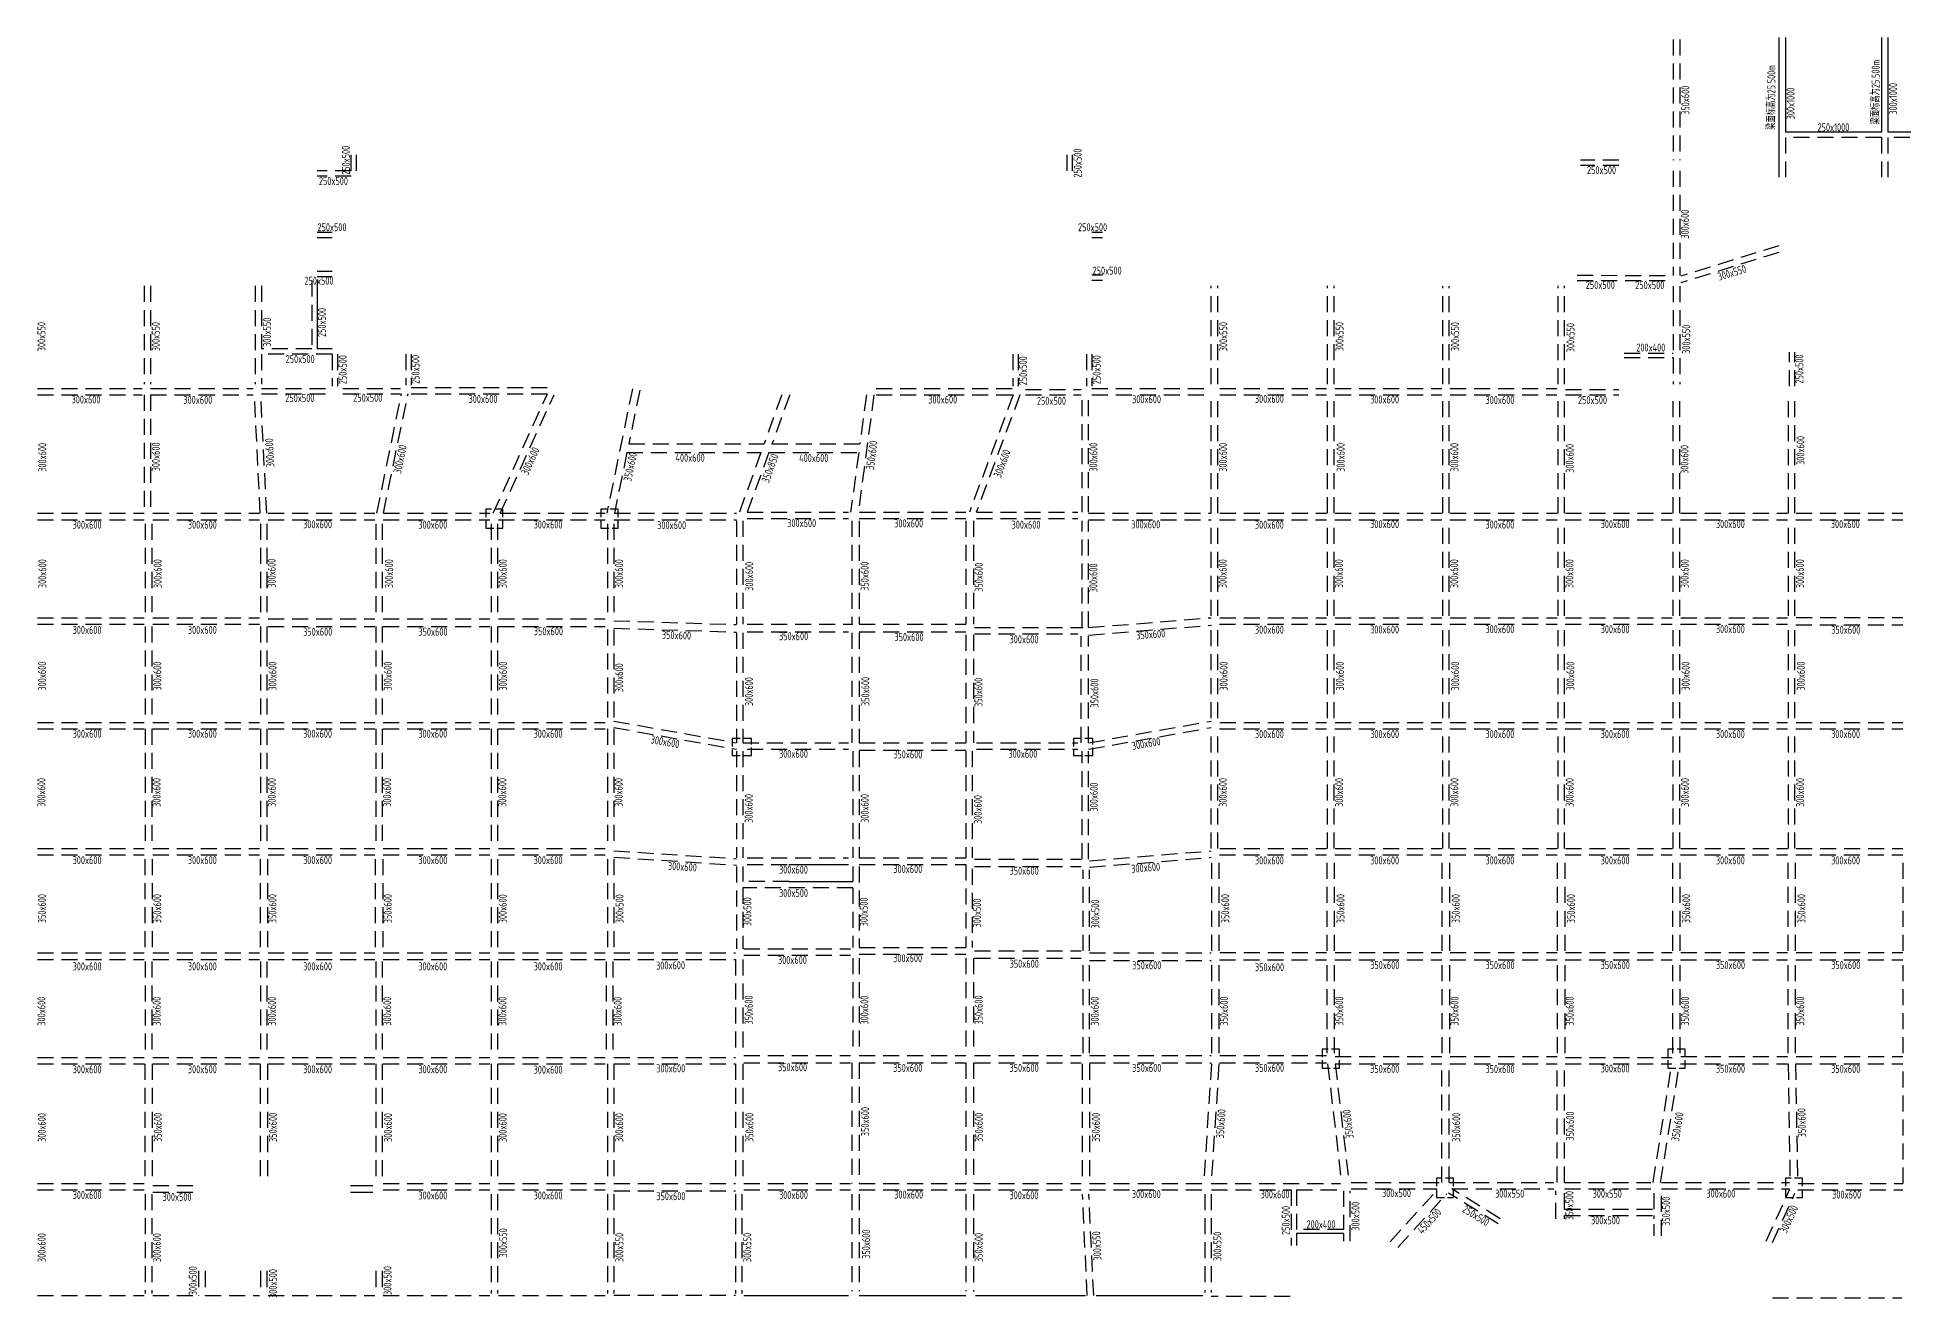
# Model space of a CAD drawing. Extents: x 911836 to 1201474, y 792827 to 1178027.
# Drawn here: x 972514 to 1059968, y 864427 to 923477 of the extents above; entities that cross this region are included whole.
import ezdxf

# ---------------------------------------------------------------- set-up
doc = ezdxf.new("R2010")
doc.units = 0
doc.header["$LTSCALE"] = 1500
doc.linetypes.add('DASH', pattern=[0.35, 0.25, -0.1])
doc.linetypes.add('DASHED', pattern=[0.75, 0.5, -0.25])
for name, color, linetype in [('S_BEAM', 4, 'DASHED'), ('S_BEAM_SECD', 5, 'DASHED'), ('S_COLU_CAP_TEXT', 81, 'CONTINUOUS'), ('SD_BEAM_TEXT_HORZ', 7, 'CONTINUOUS')]:
    doc.layers.add(name, color=color, linetype=linetype)
doc.styles.add('TH-STYLE3', font='tssdeng.shx', dxfattribs={"width": 0.7, "bigfont": 'tssdchn.shx'})

msp = doc.modelspace()

# ---------------------------------------------------------------- linework, layer by layer
at = {"layer": 'S_BEAM', "color": 1, "linetype": 'ByBlock'}
for p, q in [((1054123, 923477, 0), (1054123, 916927, 0)), ((1054423, 923477, 0), (1054423, 919027, 0)), ((1058924, 923477, 0), (1058924, 919027, 0)), ((1059224, 923477, 0), (1059224, 919027, 0)), ((1058924, 919027, 0), (1054423, 919027, 0)), ((1063624, 919027, 0), (1059224, 919027, 0)), ((1022424, 914327), (1021924, 914327)), ((985624, 912277), (986324, 912277)), ((985624, 912077), (985624, 908877)), ((986324, 908877), (985624, 908877)), ((1007724, 884727), (1010524, 884727)), ((1007724, 883927), (1010724, 883927)), ((987184, 869677), (988234, 869677)), ((987184, 869377), (988234, 869377)), ((1031524, 867427, 0), (1031524, 866877, 0)), ((1033724, 867427), (1031524, 867427, 0)), ((1033724, 867427), (1033724, 867077)), ((1005624, 864527), (1010524, 864527)), ((1011024, 864527), (1016029, 864527)), ((1016474, 864527), (1021623, 864528)), ((1022123, 864527), (1027124, 864527, 0))]:
    msp.add_line(p, q, dxfattribs=at)
at = {"layer": 'S_BEAM_SECD', "color": 4}
for p, q in [((1049174, 923377), (1049174, 917727)), ((1049474, 923377), (1049474, 917727)), ((1054423, 918777, 0), (1054423, 916927, 0)), ((1058924, 918777, 0), (1054423, 918777, 0)), ((1058924, 918777, 0), (1058923, 916928, 0)), ((1059224, 918777, 0), (1059223, 916928, 0)), ((1063624, 918777, 0), (1059224, 918777, 0)), ((987224, 917227), (987224, 918027)), ((987474, 917227), (987474, 918027)), ((1020774, 917228), (1020774, 918028)), ((1021024, 917228), (1021024, 918028)), ((1046624, 917727), (1044824, 917727)), ((1046624, 917477), (1044824, 917477)), ((987224, 917228), (985624, 917228)), ((987224, 916978), (985624, 916978)), ((1049174, 917227), (1049174, 912325)), ((1049474, 917227), (1049474, 912325)), ((986324, 914327), (985624, 914327)), ((986324, 914077), (985624, 914077)), ((1022424, 914077), (1021924, 914077)), ((1054123, 913707), (1049524, 912294)), ((1054123, 913394), (1049524, 911980)), ((985624, 912527), (986324, 912527)), ((1022424, 912327), (1021924, 912327)), ((1044674, 912327), (1049124, 912325)), ((977524, 911827), (977524, 907227)), ((977824, 911827), (977824, 907227)), ((982724, 911827), (982724, 907227)), ((983024, 911827), (983024, 908877)), ((985374, 912077), (985374, 908877)), ((1022424, 912077), (1021924, 912077)), ((1027524, 907227), (1027524, 911827)), ((1027824, 907227), (1027824, 911827)), ((1032974, 907227), (1032974, 911827)), ((1033274, 907227), (1033274, 911827)), ((1038374, 907225), (1038374, 911825)), ((1038674, 907225), (1038674, 911825)), ((1043774, 907225), (1043774, 911827)), ((1044074, 907225), (1044074, 911827)), ((1044674, 912077), (1049124, 912077)), ((1049174, 911825), (1049174, 908677)), ((1049474, 911825), (1049474, 907227)), ((985374, 908877), (983024, 908877)), ((1046874, 908677), (1049174, 908677)), ((1054624, 907127), (1054624, 908727, 0)), ((1054874, 907127), (1054874, 908727, 0)), ((983024, 908627), (983024, 907227)), ((986324, 908627), (983024, 908627)), ((986324, 908628), (986324, 907127)), ((986574, 908628), (986574, 907127)), ((989774, 908628), (989774, 907177)), ((990024, 908628), (990024, 907177)), ((1018224, 908627), (1018224, 907127)), ((1018474, 908627), (1018474, 907127)), ((1021674, 908627), (1021674, 907127)), ((1021924, 908627), (1021924, 907127)), ((1046874, 908477), (1049174, 908477)), ((1049174, 908477), (1049174, 907227)), ((972524, 907027), (977424, 907027)), ((977824, 907027), (982624, 907027, 0)), ((983024, 907027, 0), (986324, 907027)), ((986824, 907027), (989524, 907027)), ((990024, 907077), (996424, 907077)), ((1000403, 907013), (999197, 901177)), ((1000745, 906942), (1000226, 904428)), ((1011824, 907028), (1018224, 907028)), ((1018824, 906977), (1021424, 906977)), ((1021924, 907028), (1027524, 907028)), ((1027924, 907027), (1032924, 907027)), ((1033324, 907027), (1038323, 907027)), ((1038723, 907025), (1043722, 907025)), ((1044124, 906975), (1046624, 906975)), ((972524, 906727), (977424, 906727)), ((977524, 906727), (977524, 901177)), ((977824, 906727), (982624, 906727, 0)), ((977824, 906727), (977824, 901177)), ((982961, 901177, 0), (982686, 906727, 0)), ((983262, 901177, 0), (982986, 906727, 0)), ((983024, 906777, 0), (986324, 906777)), ((986824, 906777), (989524, 906777)), ((988422, 901177), (989579, 906777)), ((988729, 901177), (989886, 906777)), ((990024, 906777), (996424, 906778)), ((993873, 901177), (996418, 906778)), ((994202, 901177), (996725, 906727)), ((1007397, 906727), (1006566, 904428)), ((1007770, 906727), (1006939, 904428)), ((1011717, 906727), (1010977, 901227)), ((1011364, 906727), (1011054, 904428)), ((1011824, 906728), (1018224, 906728)), ((1018239, 906727), (1016188, 901227)), ((1018559, 906727), (1016509, 901227)), ((1018824, 906727), (1021424, 906727)), ((1021474, 901227, 0), (1021474, 906727)), ((1021774, 901227, 0), (1021774, 906727)), ((1021924, 906728), (1027524, 906727)), ((1027524, 901177), (1027524, 906727)), ((1027824, 901177), (1027824, 906727)), ((1027924, 906727), (1032916, 906727)), ((1032974, 901177), (1032974, 906727)), ((1033274, 901177), (1033274, 906727)), ((1033324, 906727), (1038324, 906727)), ((1038374, 901177), (1038374, 906725)), ((1038674, 901177), (1038674, 906725)), ((1038723, 906725), (1043723, 906725)), ((1043774, 901177), (1043774, 906727)), ((1044074, 901177), (1044074, 906727)), ((1044124, 906725), (1046624, 906725)), ((1049174, 901177), (1049174, 906727)), ((1049474, 901177), (1049474, 906727)), ((1054574, 901177), (1054574, 906727)), ((1054874, 901177), (1054874, 906727)), ((1000226, 904428), (1006566, 904428)), ((1006936, 904428), (1011054, 904428)), ((1000143, 904028), (999554, 901177)), ((1000143, 904028), (1006422, 904028)), ((1006422, 904028), (1005410, 901227)), ((1006794, 904028), (1005782, 901227)), ((1006794, 904028), (1011001, 904028)), ((1011001, 904028), (1010624, 901227)), ((972524, 901177), (977524, 901177)), ((972524, 900877), (977524, 900877)), ((977924, 901177), (982924, 901177)), ((977924, 900877), (982924, 900877)), ((983324, 901177), (988324, 901177)), ((983324, 900877), (988324, 900877)), ((988724, 900877), (993724, 900877)), ((988729, 901177), (993724, 901177)), ((994124, 900877), (999124, 900877)), ((994202, 901177), (999124, 901177)), ((999524, 900877), (1005274, 900877)), ((999554, 901177), (1005274, 901177)), ((1005274, 900827), (1005274, 895977)), ((1005574, 900827), (1005574, 895977)), ((1005774, 900927), (1010524, 900927)), ((1005782, 901227), (1010524, 901227)), ((1010674, 900827), (1010674, 895977)), ((1011024, 900927), (1016024, 900927)), ((1011024, 900827), (1011024, 895977)), ((1011039, 901227), (1016024, 901227)), ((1016024, 900827), (1016024, 895977)), ((1016374, 900827), (1016374, 895977)), ((1016524, 901227, 0), (1021274, 901227, 0)), ((1016524, 900927, 0), (1021274, 900927, 0)), ((1021474, 895827, 0), (1021474, 900827, 0)), ((1021774, 901177, 0), (1027524, 901177)), ((1021774, 900877, 0), (1027524, 900877)), ((1021774, 895827, 0), (1021774, 900827, 0)), ((1027909, 900877), (1032924, 900877)), ((1027924, 901177), (1032924, 901177)), ((1033309, 900877), (1038324, 900877)), ((1033324, 901177), (1038324, 901177)), ((1038709, 900877), (1043724, 900877)), ((1038724, 901177), (1043724, 901177)), ((1044109, 900877), (1049124, 900877)), ((1044124, 901177), (1049124, 901177)), ((1049509, 900877), (1054524, 900877)), ((1049524, 901177), (1054524, 901177)), ((1054909, 900877), (1059924, 900877)), ((1054924, 901177), (1059924, 901177)), ((977574, 900677), (977574, 896377)), ((977874, 900677), (977874, 896377)), ((982974, 900677), (982974, 896377)), ((983274, 900677), (983274, 896377)), ((988374, 900677), (988374, 896377)), ((988674, 900677), (988674, 896377)), ((993774, 900677), (993774, 896377)), ((994074, 900677), (994074, 896377)), ((999224, 900677), (999224, 896227)), ((999524, 900677), (999524, 896227)), ((1027524, 896377), (1027524, 900677)), ((1027824, 896377), (1027824, 900677)), ((1032974, 896377), (1032974, 900677)), ((1033274, 896377), (1033274, 900677)), ((1038374, 896377), (1038374, 900677)), ((1038674, 896377), (1038674, 900677)), ((1043774, 896377), (1043774, 900677)), ((1044074, 896377), (1044074, 900677)), ((1049174, 896377), (1049174, 900677)), ((1049474, 896377), (1049474, 900677)), ((1054574, 896377), (1054574, 900677)), ((1054874, 896377), (1054874, 900677)), ((972524, 896277), (977524, 896277)), ((972524, 895977), (977524, 895977)), ((977574, 895877), (977574, 891577)), ((977874, 895877), (977874, 891577)), ((977924, 896277), (982924, 896277)), ((977924, 895977), (982924, 895977)), ((982974, 895877), (982974, 891577)), ((983274, 895877), (983274, 891577)), ((983324, 896227), (988324, 896227)), ((983324, 895877), (988324, 895877)), ((988374, 895877), (988374, 891577)), ((988674, 895877), (988674, 891577)), ((988724, 896227), (993724, 896227)), ((988724, 895877), (993724, 895877)), ((993774, 895877), (993774, 891577)), ((994074, 895877), (994074, 891577)), ((994124, 896227), (999124, 896227)), ((994124, 895877), (999124, 895877)), ((999224, 895727), (999224, 891577)), ((999524, 896146), (1005274, 895961)), ((999524, 895796), (1005274, 895610)), ((999524, 895727), (999524, 891577)), ((1005274, 895577), (1005274, 890427)), ((1005574, 895577), (1005574, 890427)), ((1005774, 895977), (1010724, 895977)), ((1005774, 895627), (1010524, 895627)), ((1010674, 895577), (1010674, 890427)), ((1011024, 895977), (1016024, 895977)), ((1011024, 895627), (1016024, 895627)), ((1011024, 895577), (1011024, 890427)), ((1016424, 895827), (1021524, 895827, 0)), ((1016424, 895527), (1021274, 895527, 0)), ((1021772, 895823), (1027522, 896287)), ((1021776, 895472), (1027526, 895936)), ((1027524, 891577), (1027524, 895877)), ((1027824, 891577), (1027824, 895877)), ((1027909, 895977), (1032924, 895977)), ((1027924, 896277), (1032924, 896277)), ((1032974, 891577), (1032974, 895877)), ((1033274, 891577), (1033274, 895877)), ((1033309, 895977), (1038324, 895977)), ((1033324, 896277), (1038324, 896277)), ((1038374, 891577), (1038374, 895877)), ((1038674, 891577), (1038674, 895877)), ((1038709, 895977), (1043724, 895977)), ((1038724, 896277), (1043724, 896277)), ((1043774, 891577), (1043774, 895877)), ((1044074, 891577), (1044074, 895877)), ((1044109, 895977), (1049124, 895977)), ((1044124, 896277), (1049124, 896277)), ((1049174, 891577), (1049174, 895877)), ((1049474, 891577), (1049474, 895877)), ((1049509, 895977), (1054524, 895977)), ((1049524, 896277), (1054524, 896277)), ((1054574, 891577), (1054574, 895877)), ((1054874, 891577), (1054874, 895877)), ((1054909, 895952), (1059924, 895952)), ((1054924, 896302), (1059924, 896302)), ((1016024, 895477), (1016024, 890427)), ((1016374, 895477), (1016374, 890427)), ((1021424, 890427, 0), (1021424, 895427, 0)), ((1021774, 890433, 0), (1021774, 895427, 0)), ((972524, 891377), (977524, 891377)), ((977924, 891377), (982924, 891377)), ((983324, 891377), (988324, 891377)), ((988724, 891377), (993724, 891377)), ((994124, 891377), (999124, 891377)), ((999524, 891444), (1005255, 890427)), ((1021774, 890424), (1027524, 891444)), ((1027924, 891377), (1032924, 891377)), ((1033324, 891377), (1038324, 891377)), ((1038724, 891377), (1043724, 891377)), ((1044124, 891377), (1049124, 891377)), ((1049524, 891377), (1054524, 891377)), ((1054924, 891377), (1059924, 891377)), ((972524, 891077), (977524, 891077)), ((977574, 891077), (977574, 885477)), ((977874, 891077), (977874, 885477)), ((977924, 891077), (982924, 891077)), ((982974, 891077), (982974, 885477)), ((983274, 891077), (983274, 885477)), ((983324, 891077), (988324, 891077)), ((988374, 891077), (988374, 885477)), ((988674, 891077), (988674, 885477)), ((988724, 891077), (993724, 891077)), ((993774, 891077), (993774, 885477)), ((994074, 891077), (994074, 885477)), ((994124, 891077), (999124, 891077)), ((999224, 891077), (999224, 885477)), ((999524, 891140), (1005274, 890119)), ((999524, 891077), (999524, 885477)), ((1005574, 890427), (1010524, 890427)), ((1011024, 890427), (1016024, 890427)), ((1016524, 890427, 0), (1021274, 890427, 0)), ((1021774, 890119), (1027524, 891140)), ((1027524, 885477), (1027524, 891077)), ((1027824, 885477), (1027824, 891077)), ((1027909, 891077), (1032924, 891077)), ((1032974, 885477), (1032974, 891077)), ((1033274, 885477), (1033274, 891077)), ((1033309, 891077), (1038324, 891077)), ((1038374, 885477), (1038374, 891077)), ((1038674, 885477), (1038674, 891077)), ((1038709, 891077), (1043724, 891077)), ((1043774, 885477), (1043774, 891077)), ((1044074, 885477), (1044074, 891077)), ((1044109, 891077), (1049124, 891077)), ((1049174, 885477), (1049174, 891077)), ((1049474, 885477), (1049474, 891077)), ((1049509, 891077), (1054524, 891077)), ((1054574, 885477), (1054574, 891077)), ((1054874, 885477), (1054874, 891077)), ((1054909, 891077), (1059924, 891077)), ((1005274, 890027), (1005274, 885027)), ((1005574, 890027), (1005574, 885027)), ((1005774, 890127), (1010524, 890127)), ((1010724, 890027), (1010724, 885027)), ((1011024, 890077), (1016024, 890077)), ((1011024, 890027), (1011024, 885027)), ((1016024, 890027), (1016024, 885027)), ((1016324, 890027), (1016324, 885027)), ((1016524, 890127, 0), (1021274, 890127, 0)), ((1021474, 884977, 0), (1021474, 890027, 0)), ((1021774, 884977, 0), (1021774, 890027, 0)), ((972524, 885477), (977524, 885477)), ((972524, 885177), (977524, 885177)), ((977924, 885477), (982924, 885477)), ((977924, 885177), (982924, 885177)), ((983324, 885477), (988324, 885477)), ((983324, 885177), (988324, 885177)), ((988724, 885477), (993724, 885477)), ((988724, 885177), (993724, 885177)), ((994124, 885477), (999124, 885477)), ((994124, 885177), (999124, 885177)), ((999524, 885365), (1005274, 884994)), ((999524, 885064), (1005274, 884693)), ((1021824, 884894), (1027524, 885361)), ((1021824, 884593), (1027524, 885060)), ((1027909, 885177), (1032924, 885177)), ((1027924, 885477), (1032924, 885477)), ((1033309, 885177), (1038324, 885177)), ((1033324, 885477), (1038324, 885477)), ((1038709, 885177), (1043724, 885177)), ((1038724, 885477), (1043724, 885477)), ((1044109, 885177), (1049124, 885177)), ((1044124, 885477), (1049124, 885477)), ((1049509, 885177), (1054524, 885177)), ((1049524, 885477), (1054524, 885477)), ((1054909, 885177), (1059924, 885177)), ((1054924, 885477), (1059924, 885477)), ((977549, 884977), (977549, 880677)), ((977899, 884977), (977899, 880677)), ((982949, 884977), (982949, 880677)), ((983299, 884977), (983299, 880677)), ((988349, 884977), (988349, 880677)), ((988699, 884977), (988699, 880677)), ((993774, 884977), (993774, 880677)), ((994074, 884977), (994074, 880677)), ((999224, 884977), (999224, 880677)), ((999524, 884977), (999524, 880677)), ((1005274, 884627), (1005274, 880777)), ((1005574, 884627), (1005574, 883927)), ((1005774, 885027), (1010524, 885027)), ((1005774, 884727), (1007724, 884727)), ((1010724, 884627), (1010724, 883927)), ((1011024, 885027), (1016024, 885027)), ((1011024, 884727), (1016024, 884727)), ((1011024, 884627), (1011024, 880827)), ((1016024, 884727), (1016024, 880827)), ((1016324, 884527), (1016324, 880827)), ((1016424, 884977), (1021424, 884977)), ((1016424, 884627), (1021424, 884627)), ((1021524, 880677), (1021524, 884477)), ((1021824, 880677), (1021824, 884477)), ((1027549, 880677), (1027549, 884977)), ((1027899, 880677), (1027899, 884977)), ((1032949, 880677), (1032949, 884977)), ((1033299, 880677), (1033299, 884977)), ((1038349, 880677), (1038349, 884977)), ((1038699, 880677), (1038699, 884977)), ((1043749, 880677), (1043749, 884977)), ((1044099, 880677), (1044099, 884977)), ((1049149, 880677), (1049149, 884977)), ((1049499, 880677), (1049499, 884977)), ((1054549, 880677), (1054549, 884977)), ((1054899, 880677), (1054899, 884977)), ((1059949, 880677), (1059949, 884977)), ((1007724, 883927), (1005574, 883927)), ((1010724, 883627), (1005574, 883627)), ((1005574, 883627), (1005574, 880777)), ((1010724, 883627), (1010724, 880827)), ((1005624, 880777), (1010624, 880777)), ((1016424, 880677), (1021424, 880677)), ((972524, 880577), (977524, 880577)), ((972524, 880277), (977524, 880277)), ((977574, 880177), (977574, 875877)), ((977874, 880177), (977874, 875877)), ((977924, 880577), (982924, 880577)), ((977924, 880277), (982924, 880277)), ((982974, 880177), (982974, 875877)), ((983274, 880177), (983274, 875877)), ((983324, 880577), (988324, 880577)), ((983324, 880277), (988324, 880277)), ((988374, 880177), (988374, 875877)), ((988674, 880177), (988674, 875877)), ((988724, 880577), (993724, 880577)), ((988724, 880277), (993724, 880277)), ((993774, 880177), (993774, 875877)), ((994074, 880177), (994074, 875877)), ((994124, 880577), (999124, 880577)), ((994124, 880277), (999124, 880277)), ((999174, 880177), (999174, 875877)), ((999474, 880177), (999474, 875877)), ((999524, 880577), (1005224, 880577)), ((999524, 880277), (1005224, 880277)), ((1005224, 880277), (1005224, 875877)), ((1005574, 880277), (1005574, 875877)), ((1005624, 880477), (1010624, 880477)), ((1010724, 880327), (1010724, 875927)), ((1011024, 880327), (1011024, 875927)), ((1016024, 880327), (1016024, 875927)), ((1016374, 880327), (1016374, 875927)), ((1016424, 880327), (1021424, 880327)), ((1021524, 875877), (1021524, 880177)), ((1021824, 880577), (1027524, 880577)), ((1021824, 880227), (1027524, 880227)), ((1021824, 875877), (1021824, 880177)), ((1027549, 875877), (1027549, 880177)), ((1027899, 875877), (1027899, 880177)), ((1027909, 880252), (1032924, 880252)), ((1027924, 880602), (1032924, 880602)), ((1032949, 875877), (1032949, 880177)), ((1033299, 875877), (1033299, 880177)), ((1033309, 880252), (1038324, 880252)), ((1033324, 880602), (1038324, 880602)), ((1038349, 875877), (1038349, 880177)), ((1038699, 875877), (1038699, 880177)), ((1038709, 880252), (1043724, 880252)), ((1038724, 880602), (1043724, 880602)), ((1043749, 875877), (1043749, 880177)), ((1044099, 875877), (1044099, 880177)), ((1044109, 880252), (1049124, 880252)), ((1044124, 880602), (1049124, 880602)), ((1049149, 875877), (1049149, 880177)), ((1049499, 875877), (1049499, 880177)), ((1049509, 880252), (1054524, 880252)), ((1049524, 880602), (1054524, 880602)), ((1054549, 875877), (1054549, 880177)), ((1054899, 875877), (1054899, 880177)), ((1054909, 880252), (1059924, 880252)), ((1054924, 880602), (1059924, 880602)), ((1059949, 875877), (1059949, 880177)), ((972524, 875677), (977524, 875677)), ((977924, 875677), (982924, 875677)), ((983324, 875677), (988324, 875677)), ((988724, 875677), (993724, 875677)), ((994124, 875677), (999124, 875677)), ((999524, 875677), (1005224, 875677)), ((1005624, 875777), (1010624, 875777)), ((1005624, 875427), (1010624, 875427)), ((1010674, 875427, 0), (1010674, 869777, 0)), ((1011024, 875777), (1016024, 875777)), ((1011024, 875427), (1016024, 875427)), ((1011024, 875427), (1011024, 869777, 0)), ((1016024, 875427), (1016024, 869777)), ((1016374, 875427), (1016374, 869777)), ((1016424, 875777), (1021424, 875777)), ((1016424, 875427), (1021424, 875427)), ((1021824, 875777), (1027524, 875777)), ((1021824, 875427), (1027524, 875427)), ((1027909, 875427), (1032924, 875427)), ((1027924, 875777), (1032924, 875777)), ((1033324, 875727), (1038324, 875727)), ((1038724, 875727), (1043724, 875727)), ((1044124, 875677), (1049124, 875677)), ((1049524, 875727), (1054524, 875727)), ((1054924, 875727), (1059924, 875727)), ((972524, 875377), (977524, 875377)), ((977549, 875377, 0), (977549, 869777, 0)), ((977899, 875377, 0), (977899, 869777, 0)), ((977924, 875377), (982924, 875377)), ((982949, 875377, 0), (982949, 869777, 0)), ((983299, 875377, 0), (983299, 869777, 0)), ((983324, 875377), (988324, 875377)), ((988374, 875377, 0), (988374, 869777, 0)), ((988674, 875377, 0), (988674, 869777, 0)), ((988724, 875377), (993724, 875377)), ((993774, 875377, 0), (993774, 869777, 0)), ((994074, 875377, 0), (994074, 869777, 0)), ((994124, 875377), (999124, 875377)), ((999224, 875377, 0), (999224, 869777, 0)), ((999524, 875377, 0), (999524, 869777, 0)), ((999524, 875377), (1005224, 875377)), ((1005224, 875377, 0), (1005224, 869777, 0)), ((1005574, 875377, 0), (1005574, 869777, 0)), ((1021474, 875377), (1021474, 869777)), ((1021824, 875377), (1021824, 869777)), ((1027532, 875377, 0), (1027165, 869777, 0)), ((1027883, 875377, 0), (1027516, 869777, 0)), ((1032977, 875377), (1033624, 869827)), ((1033329, 875377), (1038324, 875377)), ((1033329, 875377), (1033977, 869827)), ((1038324, 869827), (1038324, 875377)), ((1038674, 869827), (1038674, 875377)), ((1038709, 875377), (1043724, 875377)), ((1043724, 869827), (1043724, 875377)), ((1044074, 869827), (1044074, 875377)), ((1044109, 875377), (1049107, 875377)), ((1048225, 869827, 0), (1049107, 875377, 0)), ((1048580, 869827, 0), (1049461, 875377, 0)), ((1049509, 875377), (1054524, 875377)), ((1054553, 875377, 0), (1054645, 869827, 0)), ((1054903, 875377, 0), (1054995, 869827, 0)), ((1054909, 875377), (1059924, 875377)), ((1059949, 869777), (1059949, 875377)), ((972524, 869777), (977524, 869777)), ((972524, 869477), (977524, 869477)), ((977924, 869677), (980074, 869677)), ((977924, 869377), (980074, 869377)), ((988724, 869777), (993724, 869777)), ((988724, 869477), (993724, 869477)), ((994124, 869777), (999124, 869777)), ((994124, 869477), (999124, 869477)), ((999524, 869777), (1005224, 869777)), ((999524, 869427), (1005224, 869427)), ((1005624, 869777, 0), (1010624, 869777, 0)), ((1005624, 869477, 0), (1010624, 869477, 0)), ((1011024, 869777), (1016024, 869777)), ((1011024, 869477), (1016024, 869477)), ((1016424, 869777, 0), (1021424, 869777, 0)), ((1016424, 869477, 0), (1021424, 869477, 0)), ((1021824, 869777), (1027124, 869777, 0)), ((1021824, 869477), (1027124, 869477, 0)), ((1027524, 869777, 0), (1033574, 869777, 0)), ((1027529, 869479, 0), (1031274, 869477, 0)), ((1031274, 869477), (1031274, 866877, 0)), ((1031524, 869477, 0), (1033574, 869477, 0)), ((1031524, 869477), (1031524, 867627, 0)), ((1033724, 869427), (1033724, 867627)), ((1034024, 867077), (1034024, 869427)), ((1034074, 869827), (1038268, 869827)), ((1034074, 869527), (1038091, 869527)), ((1035900, 867044, 0), (1038128, 869494, 0)), ((1036261, 866771, 0), (1038554, 869294, 0)), ((1040974, 867885), (1038641, 869327)), ((1038674, 869827), (1043574, 869827)), ((1038793, 869527), (1043574, 869527)), ((1041057, 868127), (1038793, 869527)), ((1043674, 868127, 0), (1043674, 869427)), ((1044074, 869827), (1048121, 869827, 0)), ((1044074, 869527), (1048121, 869527, 0)), ((1044074, 868577, 0), (1044074, 869427)), ((1048274, 868577), (1048274, 869427)), ((1048624, 869827, 0), (1054624, 869827, 0)), ((1048624, 869527, 0), (1054624, 869527, 0)), ((1048624, 867327, 0), (1048624, 869427, 0)), ((1053523, 867077, 0), (1054624, 869500, 0)), ((1053824, 867015, 0), (1054875, 869327, 0)), ((1055009, 869477, 0), (1059924, 869477)), ((1055024, 869777, 0), (1059924, 869777)), ((977574, 869277), (977574, 864627)), ((977874, 869277), (977874, 864627)), ((993774, 869277), (993774, 864627)), ((994074, 869277), (994074, 864627)), ((999224, 869277), (999224, 864627)), ((999524, 869277), (999524, 864627)), ((1005224, 869277), (1005224, 864627)), ((1005524, 869277), (1005524, 864627)), ((1010674, 869277, 0), (1010674, 864727)), ((1011024, 869277, 0), (1011024, 864727)), ((1016024, 869277), (1016024, 864727)), ((1016374, 869277), (1016374, 864718)), ((1021713, 864528), (1021486, 869277)), ((1022013, 864528), (1021786, 869277)), ((1027224, 869277, 0), (1027224, 864677, 0)), ((1027524, 869277, 0), (1027524, 864677, 0)), ((1044074, 868577, 0), (1048274, 868577, 0)), ((1033724, 867627), (1031524, 867627, 0)), ((1044074, 868127, 0), (1044074, 868277, 0)), ((1044074, 868277, 0), (1048274, 868277, 0)), ((1048274, 868127), (1048274, 868277, 0)), ((1048274, 867327), (1048274, 867877)), ((980074, 865677), (980074, 864527)), ((980374, 865677), (980374, 864527)), ((982974, 865677), (982974, 864627)), ((983274, 865677), (983274, 864627)), ((988374, 865677), (988374, 864627)), ((988674, 865677), (988674, 864627)), ((972524, 864527), (977524, 864527)), ((977924, 864527), (980074, 864527)), ((980374, 864527), (982924, 864527)), ((983324, 864527), (988324, 864527)), ((988724, 864527), (993724, 864527)), ((994124, 864527), (999124, 864527)), ((999524, 864552), (1005224, 864552)), ((1031224, 864477, 0), (1027520, 864478, 0)), ((1053824, 864427, 0), (1059874, 864427))]:
    msp.add_line(p, q, dxfattribs=at)
at = {"layer": 'S_BEAM_SECD', "color": 3}
for p, q in [((1011024, 880827), (1016024, 880827)), ((1011024, 880527), (1016024, 880527))]:
    msp.add_line(p, q, dxfattribs=at)
at = {"layer": 'S_COLU_CAP_TEXT', "linetype": 'DASH'}
for points in [[(994324, 901377), (993524, 901377), (993524, 900477), (994324, 900477)], [(999724, 901377), (998924, 901377), (998924, 900477), (999724, 900477)], [(1005974, 890627), (1005074, 890627), (1005074, 889827), (1005974, 889827)], [(1033524, 876077), (1032724, 876077), (1032724, 875177), (1033524, 875177)], [(1049724, 876077), (1048924, 876077), (1048924, 875177), (1049724, 875177)], [(1038874, 870027), (1038074, 870027), (1038074, 869127), (1038874, 869127)]]:
    msp.add_lwpolyline(points, close=True, dxfattribs=at)
at = {"layer": 'S_COLU_CAP_TEXT', "linetype": 'DASH', "elevation": 0}
for points in [[(1021974, 890627), (1021074, 890627), (1021074, 889827), (1021974, 889827)], [(1055224, 870027), (1054424, 870027), (1054424, 869127), (1055224, 869127)]]:
    msp.add_lwpolyline(points, close=True, dxfattribs=at)

# ---------------------------------------------------------------- texts
at = {"layer": 'SD_BEAM_TEXT_HORZ', "color": 1, "linetype": 'Continuous', "style": 'TH-STYLE3', "width": 0.7}
for s, rotation, p in [('梁面标高为25.500m', 90, (1058841, 919392, 0)), ('350x600', 90, (1049924, 919846)), ('梁面标高为25.500m', 90, (1053954, 919142, 0)), ('300x1000', 90, (1054856, 919635)), ('300x1000', 90, (1059656, 919854, 0)), ('250x500', 90, (987158, 917033)), ('250x500', 90, (1021447, 916905)), ('300x600', 90, (1049903, 914045)), ('300x550', 17.08545, (1051319, 912070)), ('250x500', 90, (986035, 909436)), ('300x550', 90, (972896, 908771)), ('300x550', 90, (978251, 908771)), ('300x550', 90, (983465, 908974)), ('300x550', 90, (1028271, 908771)), ('300x550', 90, (1033720, 908771)), ('300x550', 90, (1039131, 908769)), ('300x550', 90, (1044544, 908722)), ('300x550', 90, (1049964, 908647)), ('250x500', 0, (984148, 908216)), ('250x500', 90, (987009, 907226)), ('250x500', 90, (990423, 907237)), ('250x500', 90.00162, (1018888, 907173)), ('250x500', 90.00162, (1022337, 907224)), ('250x500', 90, (1055266, 907258)), ('300x600', 359.97881, (1034967, 906323)), ('300x600', 359.97881, (1040373, 906301)), ('250x500', 359.97881, (1044705, 906294)), ('300x600', 90, (972934, 903121)), ('300x600', 90, (978255, 903143)), ('300x600', 92.83879, (983622, 903346, 0)), ('350x600', 82.34232, (1011709, 903194)), ('300x600', 90, (1022187, 903127)), ('300x600', 90, (1028257, 903121)), ('300x600', 90, (1033774, 903121)), ('300x600', 90.01064, (1039101, 903120)), ('300x600', 90, (1055320, 903445)), ('300x600', 78.32629, (989556, 903011)), ('300x600', 65.55702, (995503, 902932)), ('350x600', 78.32629, (1000344, 902649)), ('350x850', 70.13139, (1006789, 902573)), ('300x600', 69.55029, (1017660, 902808)), ('300x600', 90, (1044509, 903073)), ('300x600', 90, (1049886, 903021)), ('300x600', 90, (972938, 897671)), ('300x600', 90, (978338, 897671)), ('300x600', 90, (983683, 897693)), ('300x600', 90, (989181, 897671)), ('300x600', 90, (994509, 897671)), ('300x600', 90, (999959, 897671)), ('300x600', 90, (1006059, 897546)), ('350x600', 90.00162, (1011468, 897546)), ('350x600', 90, (1016814, 897496)), ('300x600', 90, (1022185, 897471)), ('300x600', 90, (1028245, 897671)), ('300x600', 90, (1033695, 897671)), ('300x600', 90, (1039095, 897671)), ('300x600', 90, (1044495, 897671)), ('300x600', 90, (1049895, 897671)), ('300x600', 90, (1055295, 897671)), ('350x600', 358.15239, (1001775, 895300)), ('350x600', 4.61065, (1024016, 895263)), ('300x600', 90, (972922, 892871)), ('300x600', 90, (978322, 892871)), ('300x600', 90, (983722, 892871)), ('300x600', 90, (989122, 892871)), ('300x600', 90, (994522, 892871)), ('300x600', 90, (999967, 892796)), ('300x600', 90, (1028287, 892871)), ('300x600', 90, (1033737, 892871)), ('300x600', 90, (1039137, 892871)), ('300x600', 90, (1044537, 892871)), ('300x600', 90, (1049937, 892871)), ('300x600', 90, (1055337, 892871)), ('300x600', 90, (1006045, 892146)), ('350x600', 89.99998, (1011499, 892146)), ('350x600', 89.99998, (1016801, 892104)), ('350x600', 90, (1022236, 892071)), ('300x600', 349.9382, (1001230, 890405)), ('300x600', 10.0618, (1023835, 890086)), ('300x600', 90, (972890, 887421)), ('300x600', 90, (978290, 887421)), ('300x600', 90, (983690, 887421)), ('300x600', 90, (989090, 887421)), ('300x600', 90, (994490, 887421)), ('300x600', 90, (999940, 887421)), ('300x600', 90, (1028253, 887421)), ('300x600', 90, (1033703, 887421)), ('300x600', 90, (1039103, 887421)), ('300x600', 90, (1044503, 887421)), ('300x600', 90, (1049903, 887421)), ('300x600', 90, (1055303, 887421)), ('300x600', 90, (1006039, 886671)), ('300x600', 90.00002, (1011472, 886671)), ('300x600', 90, (1016772, 886621)), ('300x600', 90, (1022206, 887204)), ('300x600', 356.30747, (1002052, 884476)), ('300x600', 4.68648, (1023788, 884330)), ('350x600', 90, (972921, 881971)), ('350x600', 90, (978321, 881971)), ('350x600', 90, (983721, 881971)), ('350x600', 90, (989121, 881971)), ('300x600', 90, (994509, 881971)), ('300x500', 90, (999983, 881971)), ('300x500', 90, (1005975, 881831)), ('300x500', 89.99998, (1011429, 881821)), ('300x500', 90, (1016732, 881771)), ('300x500', 90, (1022276, 881721)), ('350x600', 90, (1028366, 881971)), ('350x600', 90, (1033766, 881971)), ('350x600', 90, (1039166, 881971)), ('350x600', 90, (1044566, 881971)), ('350x600', 90, (1049966, 881971)), ('350x600', 90, (1055366, 881971)), ('300x600', 0.93919, (1001511, 879798)), ('300x600', 90, (972896, 877171)), ('300x600', 90, (978296, 877171)), ('300x600', 90, (983696, 877171)), ('300x600', 90, (989096, 877171)), ('300x600', 90, (994496, 877171)), ('300x600', 90, (999896, 877171)), ('350x600', 90, (1006036, 877221)), ('300x600', 90, (1011456, 877221)), ('350x600', 90, (1016812, 877221)), ('300x600', 90, (1022253, 877171)), ('350x600', 90, (1028309, 877171)), ('350x600', 90, (1033709, 877171)), ('350x600', 90, (1039109, 877171)), ('350x600', 90, (1044509, 877171)), ('350x600', 90, (1049909, 877171)), ('350x600', 90, (1055309, 877171)), ('350x600', 0.00109, (1012618, 875006)), ('300x600', 90, (972911, 871721)), ('350x600', 90, (978346, 871721)), ('350x600', 90, (983739, 871721)), ('300x600', 90, (989131, 871721)), ('300x600', 90, (994508, 871721)), ('300x600', 90, (999968, 871721)), ('350x600', 90, (1006068, 871721)), ('350x600', 90, (1011490, 871994)), ('350x600', 90, (1016818, 871721)), ('350x600', 90, (1022304, 871721)), ('350x600', 86.24754, (1028111, 871883)), ('350x600', 96.65443, (1034199, 871899)), ('350x600', 90, (1039188, 871725)), ('350x600', 90, (1044523, 871782)), ('350x600', 80.97282, (1049440, 871730)), ('350x600', 90.94695, (1055390, 871945, 0)), ('250x500', 90, (1031202, 867365)), ('300x500', 90, (1034468, 867564)), ('450x500', 47.72646, (1037412, 867376)), ('250x500', 328.27652, (1039251, 868471)), ('350x500', 90, (1044493, 868056)), ('350x500', 90, (1049022, 867789)), ('300x500', 65.55563, (1054482, 867411)), ('300x600', 90, (972904, 866096)), ('300x600', 90, (978304, 866096)), ('300x550', 90, (994525, 866311)), ('300x550', 90, (999974, 866096)), ('300x550', 90, (1005966, 866096)), ('350x600', 90, (1011536, 866248)), ('350x600', 90, (1016811, 866096)), ('300x550', 92.73969, (1022382, 866177)), ('300x550', 90, (1027998, 866146)), ('300x500', 90, (979987, 864543)), ('300x500', 90, (983742, 864413)), ('300x500', 90, (989112, 864552))]:
    msp.add_text(s, height=375, rotation=rotation, dxfattribs=at).set_placement(p)
for s, p in [('250x1000', (1055931, 919075)), ('250x500', (1045128, 917072)), ('250x500', (985707, 916559)), ('250x500', (985640, 914393)), ('250x500', (1021281, 914393)), ('250x500', (985030, 911888)), ('250x500', (1021961, 912362)), ('250x500', (1045071, 911691)), ('250x500', (1047389, 911683)), ('200x400', (1047441, 908756)), ('300x600', (974118, 906322)), ('300x600', (979357, 906304)), ('250x500', (984133, 906392)), ('250x500', (987318, 906404)), ('300x600', (992721, 906348)), ('300x600', (1014262, 906320)), ('250x500', (1019352, 906261)), ('300x600', (1023812, 906333)), ('300x600', (1029568, 906350)), ('400x600', (1002418, 903593)), ('400x600', (1008212, 903581)), ('300x600', (974168, 900455)), ('300x600', (979568, 900455)), ('300x600', (984968, 900475)), ('300x600', (990368, 900455)), ('300x600', (995768, 900464)), ('300x600', (1001561, 900433)), ('300x600', (1007653, 900530)), ('300x600', (1012668, 900519)), ('300x600', (1018165, 900456)), ('300x600', (1023775, 900471)), ('300x600', (1029568, 900454)), ('300x600', (1034968, 900481)), ('300x600', (1040368, 900461)), ('300x600', (1045768, 900482)), ('300x600', (1051168, 900488)), ('300x600', (1056554, 900484)), ('300x600', (974168, 895527)), ('300x600', (979568, 895527)), ('350x600', (984968, 895441)), ('350x600', (990368, 895441)), ('350x600', (995780, 895464)), ('350x600', (1007268, 895229)), ('350x600', (1012675, 895194)), ('300x600', (1029568, 895538)), ('300x600', (1034968, 895547)), ('300x600', (1040368, 895560)), ('300x600', (1045768, 895560)), ('300x600', (1051168, 895565)), ('350x600', (1056568, 895533)), ('300x600', (1018071, 895087)), ('300x600', (974168, 890664)), ('300x600', (979568, 890664)), ('300x600', (984968, 890664)), ('300x600', (990368, 890664)), ('300x600', (995768, 890664)), ('300x600', (1029568, 890646)), ('300x600', (1034968, 890646)), ('300x600', (1040368, 890646)), ('300x600', (1045768, 890646)), ('300x600', (1051168, 890646)), ('300x600', (1056568, 890646)), ('300x600', (1007268, 889721)), ('350x600', (1012618, 889696)), ('300x600', (1018018, 889721)), ('300x600', (974168, 884739)), ('300x600', (979568, 884739)), ('300x600', (984968, 884739)), ('300x600', (990368, 884739)), ('300x600', (995768, 884739)), ('300x600', (1029568, 884729)), ('300x600', (1034968, 884729)), ('300x600', (1040368, 884729)), ('300x600', (1045768, 884729)), ('300x600', (1051168, 884729)), ('300x600', (1056568, 884729)), ('300x600', (1007268, 884295)), ('300x600', (1012625, 884327)), ('350x600', (1018068, 884242)), ('300x500', (1007268, 883199)), ('300x600', (974168, 879762)), ('300x600', (979568, 879762)), ('300x600', (984968, 879762)), ('300x600', (990368, 879762)), ('300x600', (995768, 879762)), ('300x600', (1007218, 880062)), ('350x600', (1018076, 879887)), ('350x600', (1023818, 879813)), ('350x600', (1029568, 879723)), ('350x600', (1034968, 879823)), ('350x600', (1040368, 879823)), ('350x600', (1045768, 879823)), ('350x600', (1051168, 879823)), ('350x600', (1056568, 879823)), ('350x600', (1007218, 875037)), ('300x600', (974168, 874941)), ('300x600', (979568, 874941)), ('300x600', (984968, 874941)), ('300x600', (990368, 874941)), ('300x600', (995768, 874924)), ('300x600', (1001518, 874983)), ('350x600', (1018068, 875006)), ('350x600', (1023818, 875006)), ('350x600', (1029568, 875006)), ('350x600', (1034968, 874960)), ('350x600', (1040368, 874950)), ('300x600', (1045768, 874977)), ('350x600', (1051168, 874965)), ('350x600', (1056568, 874960)), ('300x600', (974168, 869053)), ('300x500', (978384, 868962)), ('300x600', (990368, 869029)), ('300x600', (995768, 869029)), ('350x600', (1001518, 868994)), ('300x600', (1007268, 869049)), ('300x600', (1012668, 869069)), ('300x600', (1018068, 869039)), ('300x600', (1023800, 869091)), ('300x600', (1029834, 869083, 0)), ('300x500', (1035525, 869136)), ('300x550', (1040821, 869115)), ('300x550', (1045394, 869113)), ('300x600', (1050724, 869115)), ('300x600', (1056618, 869069)), ('200x400', (1031986, 867676)), ('300x500', (1045316, 867865, 0))]:
    msp.add_text(s, height=375, dxfattribs=at).set_placement(p)
at = {"layer": 'SD_BEAM_TEXT_HORZ', "color": 3, "linetype": 'Continuous', "style": 'TH-STYLE3', "width": 0.7}
msp.add_text('300x600', height=375, dxfattribs=at).set_placement((1012618, 880145))

doc.saveas('drawing.dxf')
